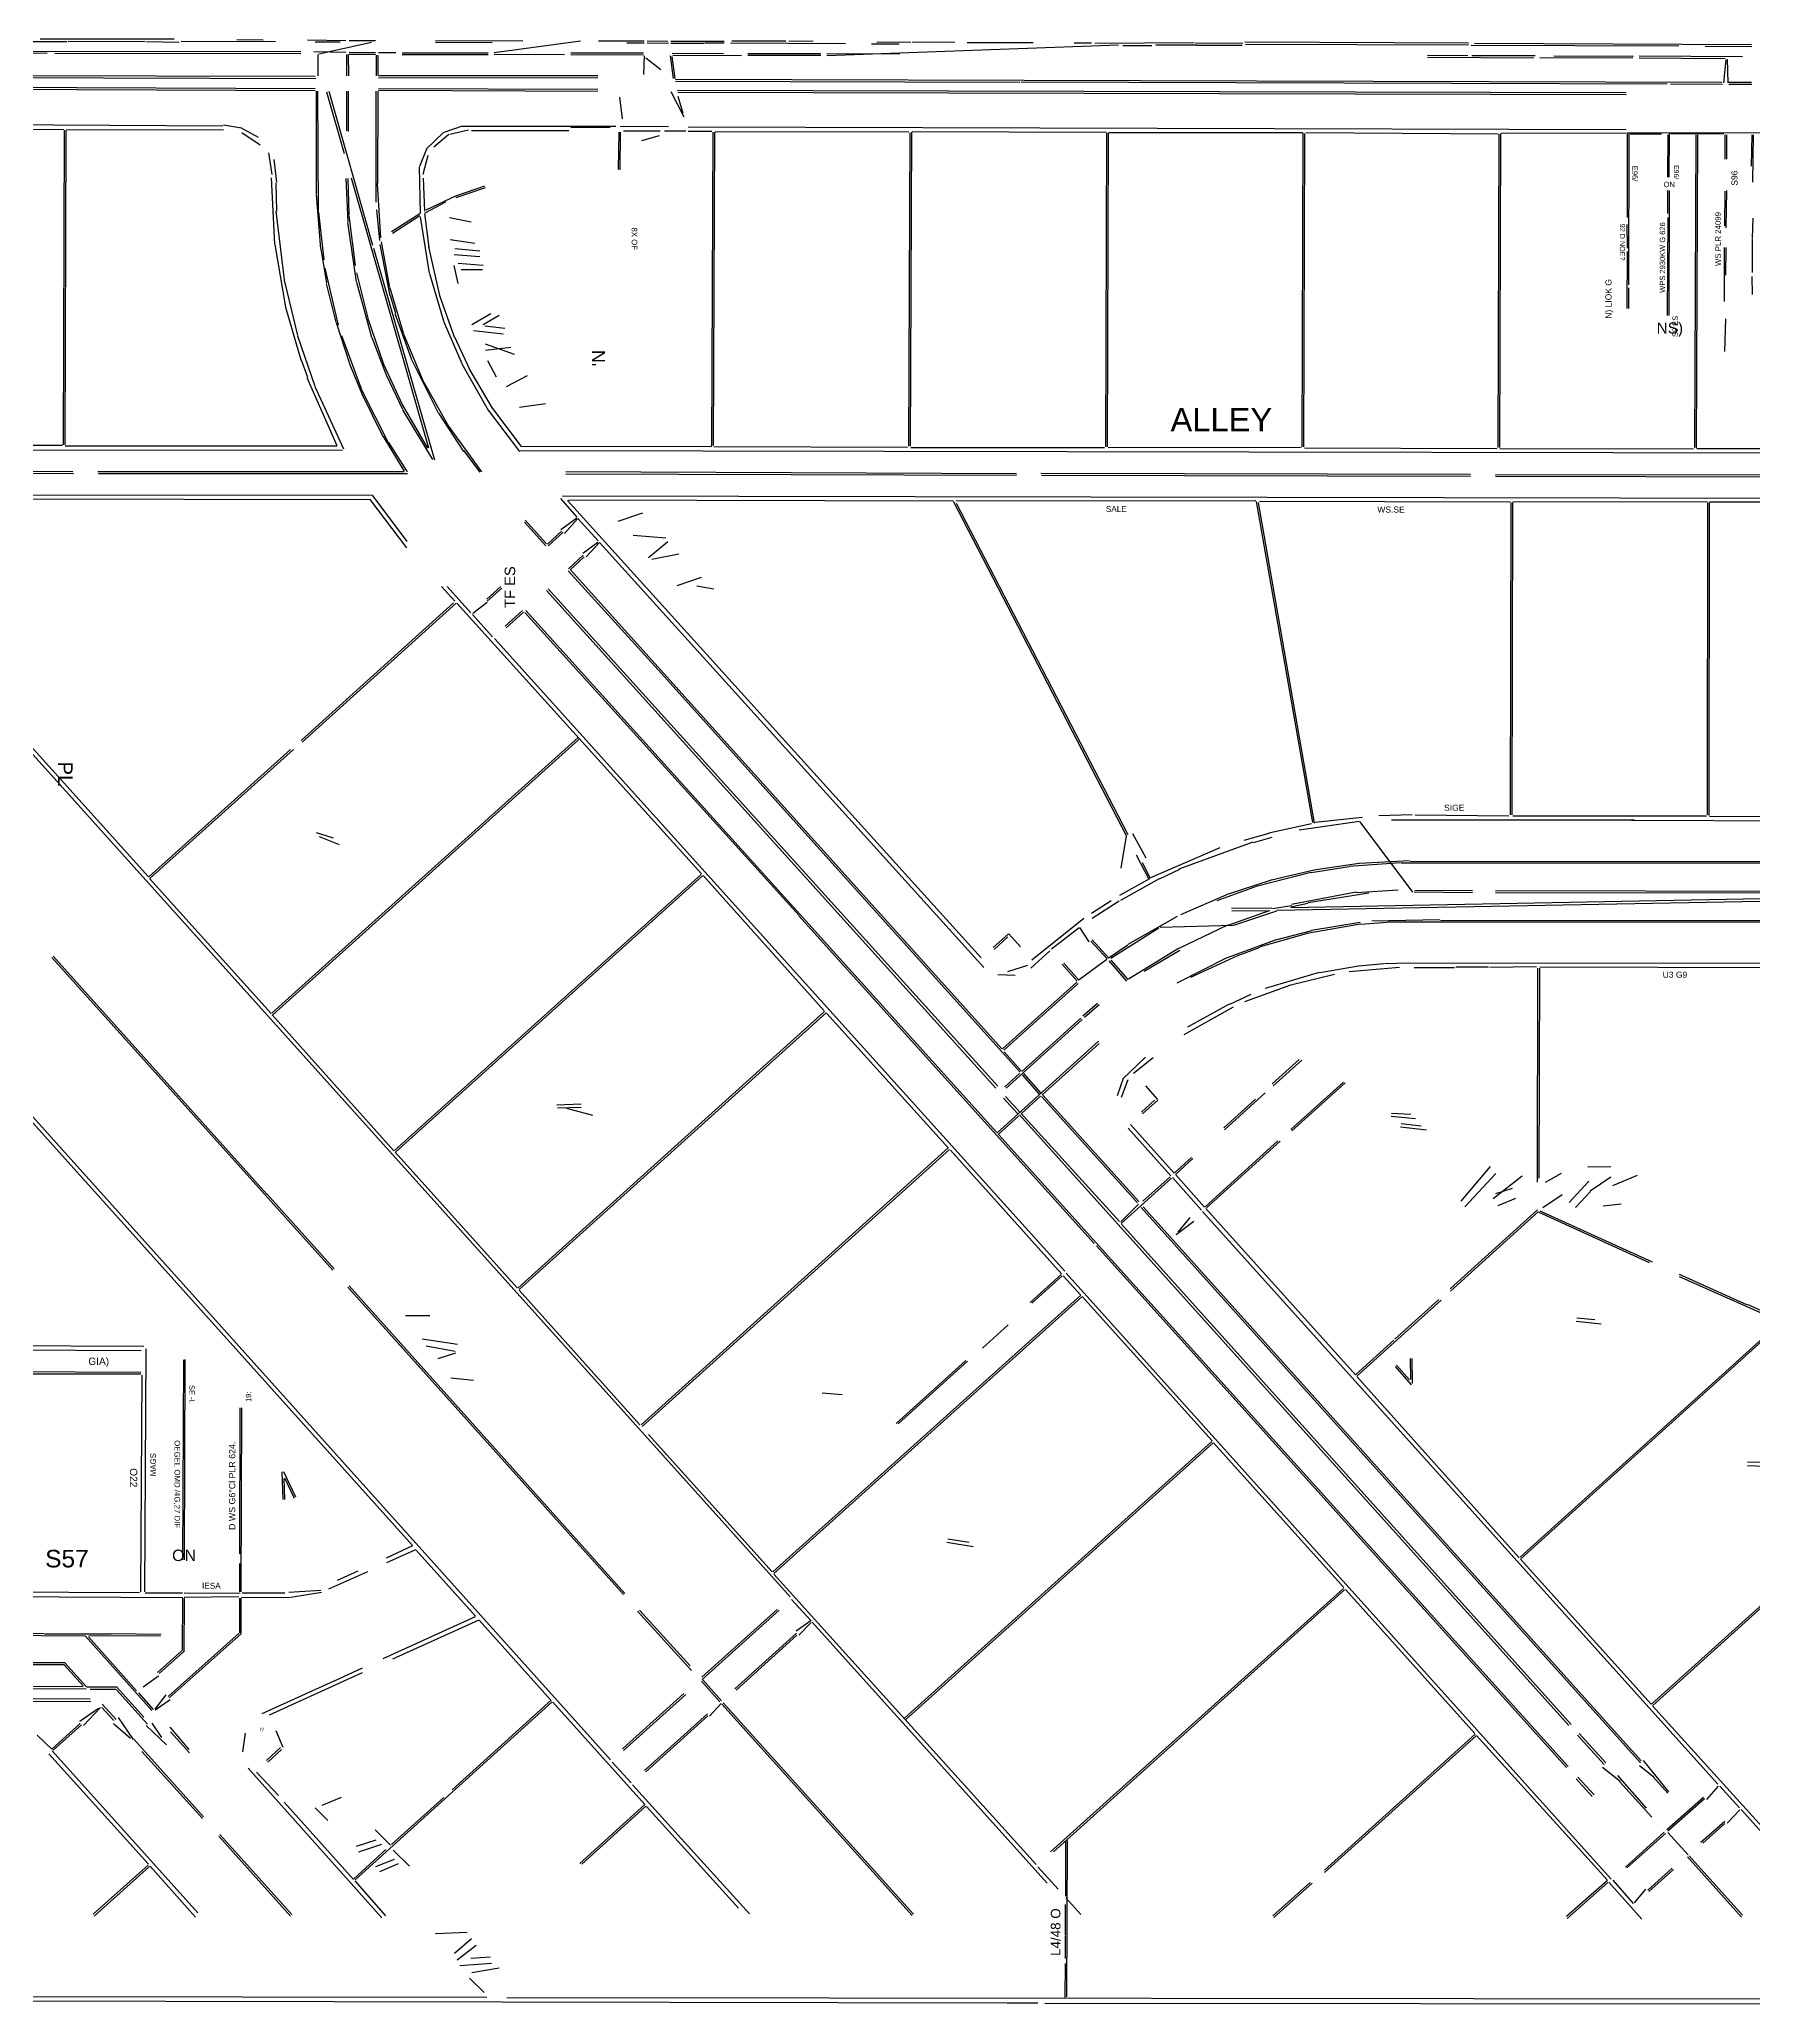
# Model space of a CAD drawing. Header units: feet. Extents: x 12 to 960, y 13 to 702.
# Drawn here: x 492.5 to 771.1, y 21 to 340.4 of the extents above; entities that cross this region are included whole.
import ezdxf
from ezdxf.enums import TextEntityAlignment as Align

# ---------------------------------------------------------------- set-up
doc = ezdxf.new("R2010")
doc.units = ezdxf.units.FT
doc.layers.add('EJE_VIA', color=7, linetype='CONTINUOUS')
doc.layers.add('TEXTO', color=7, linetype='CONTINUOUS')
doc.styles.add('CAD_TEXT', font='Arial')

msp = doc.modelspace()

# ---------------------------------------------------------------- linework, layer by layer
at = {"layer": 'EJE_VIA'}
for p, q in [((497.03, 339.97), (483.18, 339.95)), ((514.43, 340.39), (492.66, 340.39)), ((497.24, 340.06), (509.74, 340.03)), ((509.95, 340.01), (515.26, 339.94)), ((515.57, 340.08), (530.89, 340.04)), ((524.63, 340.36), (528.91, 340.32)), ((536.09, 340.29), (542.34, 340.21)), ((537.34, 339.99), (541.41, 339.95)), ((537.97, 338.05), (546.51, 339.92)), ((542.86, 340.21), (547.14, 340.21)), ((556.93, 340.18), (571.09, 340.12)), ((556.93, 339.9), (566.09, 339.86)), ((566.41, 338.27), (580.47, 340.14)), ((583.39, 340.14), (590.78, 340.13)), ((587.97, 339.8), (590.78, 339.8)), ((591.3, 340.16), (594.64, 340.06)), ((591.3, 339.8), (594.74, 339.77)), ((595.16, 340.09), (603.8, 340.07)), ((595.16, 339.78), (600.57, 339.78)), ((603.8, 339.77), (600.68, 339.76)), ((604.84, 339.79), (623.49, 339.69)), ((613.8, 340.07), (605.05, 340.07)), ((618.28, 340.07), (614.32, 340.04)), ((620.47, 337.78), (667.87, 339.47)), ((632.24, 339.59), (627.76, 339.58)), ((628.59, 339.99), (634.12, 339.92)), ((634.32, 339.98), (641.3, 339.9)), ((643.28, 339.88), (654.01, 339.85)), ((663.49, 339.77), (660.68, 339.74)), ((680.16, 339.81), (664.01, 339.71)), ((668.59, 339.39), (673.28, 339.39)), ((673.91, 339.49), (680.57, 339.48)), ((680.36, 339.83), (688.07, 339.77)), ((680.57, 339.46), (687.97, 339.44)), ((688.38, 339.95), (724.74, 339.81)), ((688.49, 339.61), (724.74, 339.51)), ((725.16, 339.46), (758.91, 339.33)), ((725.68, 339.78), (770.68, 339.53)), ((763.18, 339.25), (770.78, 339.24)), ((477.97, 338.23), (493.8, 338.13)), ((483.18, 338.48), (535.05, 338.39)), ((495.05, 338.11), (535.05, 338.1)), ((537.14, 338.38), (542.34, 338.32)), ((537.78, 337.9), (537.78, 334.46)), ((542.46, 337.9), (542.47, 334.46)), ((542.71, 337.9), (542.77, 334.46)), ((542.86, 338.29), (547.14, 338.26)), ((542.86, 337.99), (547.14, 337.96)), ((547.27, 337.79), (547.25, 334.46)), ((547.51, 337.79), (547.51, 334.56)), ((547.66, 338.26), (550.47, 338.26)), ((551.51, 338.21), (565.47, 338.19)), ((551.51, 337.93), (565.47, 337.9)), ((566.41, 337.98), (577.87, 337.91)), ((578.91, 338.2), (590.68, 338.18)), ((578.91, 337.93), (590.68, 337.87)), ((590.81, 337.69), (590.69, 334.66)), ((591.06, 337.36), (593.5, 335.48)), ((595.04, 337.69), (595.54, 334.04)), ((595.3, 337.59), (595.79, 334.04)), ((595.36, 338.15), (603.7, 338.09)), ((595.47, 337.83), (606.62, 337.76)), ((607.66, 338.07), (619.43, 338.07)), ((619.53, 337.77), (607.66, 337.77)), ((620.47, 338.09), (632.34, 338)), ((718.07, 337.8), (724.64, 337.73)), ((718.07, 337.49), (735.37, 337.4)), ((725.26, 337.75), (735.57, 337.75)), ((736.3, 337.41), (751.41, 337.38)), ((738.59, 337.71), (751.51, 337.67)), ((752.45, 337.69), (769.22, 337.59)), ((752.45, 337.35), (766.41, 337.25)), ((766.54, 337.06), (766.18, 333.31)), ((766.73, 337.17), (766.86, 333.31)), ((448.28, 334.57), (537.34, 334.38)), ((468.49, 334.24), (537.45, 334.04)), ((468.59, 332.66), (537.34, 332.39)), ((468.59, 332.36), (537.34, 332.07)), ((583.28, 334.43), (547.66, 334.43)), ((583.28, 334.1), (547.66, 334.08)), ((547.66, 332.41), (583.28, 332.26)), ((595.88, 333.61), (651.82, 333.4)), ((595.89, 333.89), (765.89, 333.42)), ((652.03, 333.45), (757.03, 333.14)), ((757.55, 333.15), (765.99, 333.1)), ((767.03, 333.4), (770.68, 333.4)), ((767.03, 333.11), (770.78, 333.11)), ((537.51, 331.96), (537.53, 315.29)), ((537.75, 331.96), (537.86, 312.38)), ((539.22, 331.86), (542.07, 321.84)), ((539.59, 331.95), (546.69, 306.95)), ((542.46, 331.96), (542.45, 325.5)), ((542.72, 331.96), (542.71, 325.4)), ((547.23, 331.96), (547.21, 313.94)), ((547.51, 331.96), (547.49, 316.96)), ((547.66, 332.1), (583.28, 331.95)), ((586.82, 331.01), (587.22, 327.47)), ((595.11, 331.88), (597.24, 327.79)), ((596.2, 332.1), (750.36, 331.72)), ((596.3, 331.8), (750.36, 331.43)), ((596.3, 331.13), (597.11, 328.41)), ((468.49, 326.6), (522.34, 326.35)), ((468.49, 325.87), (496.51, 325.72)), ((522.44, 326.48), (525.37, 325.98)), ((525.21, 326.03), (528.09, 324.5)), ((561.21, 326.29), (558.26, 325.24)), ((561.3, 326.29), (586.2, 326.25)), ((585.26, 326.03), (578.91, 326.03)), ((586.93, 326.26), (594.74, 326.2)), ((597.97, 326.16), (750.36, 325.73)), ((496.59, 325.61), (496.41, 274.46)), ((496.85, 325.61), (496.69, 274.46)), ((496.93, 325.74), (522.45, 325.69)), ((525.42, 325.23), (528.4, 323.24)), ((558.21, 325.26), (555.39, 322.56)), ((559.09, 324.91), (556.63, 322.88)), ((562.26, 325.62), (559.21, 324.92)), ((562.76, 325.59), (578.59, 325.59)), ((586.68, 325.29), (586.58, 319.25)), ((586.91, 325.29), (586.86, 319.15)), ((587.45, 325.52), (593.39, 325.52)), ((593.23, 324.7), (590.38, 323.87)), ((597.55, 325.46), (594.11, 325.44)), ((597.97, 325.45), (601.82, 325.45)), ((601.94, 325.29), (601.76, 274.25)), ((602.21, 325.29), (602.04, 274.36)), ((602.34, 325.43), (633.8, 325.37)), ((633.96, 325.19), (633.75, 274.25)), ((634.21, 325.29), (634.03, 274.25)), ((634.32, 325.39), (665.89, 325.28)), ((665.93, 325.19), (665.76, 274.15)), ((666.19, 325.19), (666.03, 274.15)), ((666.3, 325.26), (697.76, 325.25)), ((697.81, 325.19), (697.67, 274.15)), ((698.1, 325.09), (697.94, 274.15)), ((698.28, 325.25), (729.53, 325.04)), ((729.64, 324.98), (729.5, 274.04)), ((729.91, 325.09), (729.77, 274.04)), ((750.36, 325.14), (730.05, 325.08)), ((750.52, 325.09), (750.52, 311.44)), ((750.57, 325.23), (829.43, 325.18)), ((750.79, 325.09), (750.74, 300.5)), ((750.99, 325.05), (756.09, 325.05)), ((757.11, 324.88), (757.07, 318)), ((757.35, 325.09), (757.29, 318)), ((766.2, 325.01), (757.55, 325.01)), ((761.67, 324.88), (761.47, 274.04)), ((761.93, 324.88), (761.74, 273.94)), ((766.39, 324.88), (766.39, 320.92)), ((766.64, 324.88), (766.65, 320.92)), ((770.74, 324.88), (770.64, 319.77)), ((770.99, 324.88), (770.89, 317.17)), ((529.75, 321.96), (530.29, 318.41)), ((530.63, 320.83), (531.05, 317.16)), ((554.26, 319.67), (554.39, 312.06)), ((555.45, 322.53), (554.32, 319.73)), ((555.65, 321.48), (554.83, 318.42)), ((530.18, 317.89), (530.76, 307.07)), ((530.94, 317.07), (531.08, 312.48)), ((542.35, 317.79), (542.64, 310.71)), ((542.67, 317.79), (542.82, 311.85)), ((543.19, 317.87), (555.77, 274.01)), ((547.41, 316.95), (547.96, 308.1)), ((554.9, 317.8), (555.1, 312.48)), ((564.97, 316.26), (560.2, 314.63)), ((564.89, 316.52), (560.33, 314.97)), ((537.49, 315.19), (538.21, 306.33)), ((558.54, 313.94), (555.17, 312.15)), ((560.27, 314.96), (555.31, 312.6)), ((757.06, 315.82), (757.07, 312.06)), ((757.35, 315.81), (757.3, 295.5)), ((766.37, 315.71), (766.32, 310.08)), ((766.62, 315.82), (766.56, 309.77)), ((530.97, 312.45), (532.35, 300.88)), ((537.92, 312.28), (538.74, 304.57)), ((542.59, 310.61), (544.04, 301)), ((542.81, 311.74), (543.85, 303.61)), ((547.34, 312.7), (547.8, 307.67)), ((554.38, 312.03), (549.77, 309.09)), ((554.35, 311.71), (549.94, 308.85)), ((554.43, 311.53), (555.9, 302.36)), ((555.13, 312.07), (555.82, 306.56)), ((559.19, 311.43), (562.7, 310.71)), ((750.47, 310.29), (750.53, 306.44)), ((757.14, 311.44), (757.02, 295.5)), ((770.92, 311.34), (770.8, 308)), ((530.78, 307.06), (532.53, 296.87)), ((547.84, 307.06), (549.49, 298.7)), ((548.07, 307.5), (549.45, 300.05)), ((555.77, 306.65), (557.56, 298.76)), ((559.31, 307.84), (563.29, 307.24)), ((770.84, 307.9), (770.79, 302.48)), ((538.26, 306.31), (539.17, 300.79)), ((546.82, 306.47), (556.72, 272.07)), ((559.86, 303.63), (560.53, 300.7)), ((559.95, 305.4), (564.12, 305.11)), ((560.04, 306.39), (564.11, 306)), ((560.56, 303.99), (564.63, 303.71)), ((750.5, 305.92), (750.43, 296.65)), ((766.28, 306.54), (766.26, 297.79)), ((766.53, 306.54), (766.49, 302.06)), ((532.4, 300.83), (534.47, 292.23)), ((538.92, 303.17), (541.11, 293.92)), ((539.16, 300.72), (540.73, 294.42)), ((544.07, 302.42), (545.91, 295.06)), ((544.07, 300.93), (546.53, 291.97)), ((555.95, 302.33), (558.19, 294.64)), ((564.53, 302.94), (561.1, 302.9)), ((770.75, 301.86), (770.82, 298.94)), ((549.47, 300), (551.66, 292.67)), ((549.56, 298.77), (550.38, 295.89)), ((557.58, 298.74), (559.95, 292.03)), ((750.71, 299.98), (750.71, 296.65)), ((532.56, 296.86), (535.02, 288.3)), ((540.74, 294.38), (542.93, 287.68)), ((545.9, 295.02), (548.45, 287.61)), ((550.32, 295.83), (552.95, 288.52)), ((558.22, 294.6), (561.18, 287.68)), ((565.89, 295.79), (562.79, 294)), ((567.23, 295.52), (564.67, 293.99)), ((766.47, 294.98), (766.34, 289.67)), ((534.49, 292.19), (537.3, 284.03)), ((541.62, 292.28), (544.87, 283.49)), ((546.58, 291.95), (548.88, 285.87)), ((551.66, 292.62), (554.98, 284.68)), ((559.98, 292.02), (562.37, 286.88)), ((563.06, 293.06), (567.88, 292.5)), ((564.94, 293.81), (568.18, 293.44)), ((569.76, 289.19), (565.05, 290.85)), ((535.09, 288.29), (536.1, 285.47)), ((542.95, 287.64), (544.89, 282.92)), ((548.46, 287.57), (551.53, 280.93)), ((552.93, 288.45), (557.32, 279.66)), ((561.18, 287.63), (565.44, 280.13)), ((569.12, 290.28), (565.04, 289.8)), ((565.37, 288.21), (566.75, 285.52)), ((535.98, 285.44), (540.9, 274.37)), ((548.87, 285.85), (551.56, 280.27)), ((555.01, 284.65), (558.86, 277.77)), ((562.31, 286.9), (566.12, 280.46)), ((571.78, 285.7), (568.41, 283.89)), ((537.28, 283.96), (541.98, 273.81)), ((544.88, 282.86), (548.37, 275.86)), ((544.9, 283.45), (549.21, 274.87)), ((574.75, 281.15), (570.56, 280.57)), ((551.53, 280.91), (555.6, 273.95)), ((551.54, 280.2), (556.42, 272.11)), ((557.38, 279.63), (561.47, 273.39)), ((565.48, 280.12), (570.54, 273.4)), ((565.99, 280.61), (570.84, 274.19)), ((548.39, 275.82), (551.83, 270.23)), ((549.28, 274.85), (552.29, 270.09)), ((558.84, 277.71), (564.37, 270.08)), ((496.3, 274.4), (465.05, 274.36)), ((475.78, 273.7), (541.82, 273.6)), ((496.72, 274.34), (540.89, 274.31)), ((561.43, 273.54), (564.12, 270.06)), ((570.68, 273.56), (848.7, 273.04)), ((570.89, 274.25), (601.72, 274.19)), ((602.14, 274.21), (633.59, 274.12)), ((634.11, 274.07), (665.57, 274.03)), ((697.55, 274.06), (666.2, 273.98)), ((698.07, 274.01), (729.32, 273.91)), ((729.84, 273.91), (761.3, 273.83)), ((793.39, 273.83), (761.82, 273.83)), ((475.68, 269.93), (498.07, 269.84)), ((475.78, 270.21), (497.97, 270.17)), ((502.03, 270.15), (551.82, 270.13)), ((502.14, 269.85), (552.34, 269.8)), ((578.07, 270.13), (651.3, 269.84)), ((578.07, 269.79), (651.3, 269.55)), ((655.26, 269.87), (725.05, 269.73)), ((655.36, 269.57), (725.05, 269.42)), ((729.11, 269.66), (799.32, 269.56)), ((729.11, 269.37), (799.22, 269.24)), ((465.05, 265.74), (546.3, 265.61)), ((475.78, 266.39), (546.61, 266.29)), ((546.23, 265.58), (552.2, 257.74)), ((546.61, 266.28), (552.25, 258.79)), ((577.2, 265.77), (579.85, 262.71)), ((577.55, 266.21), (848.8, 265.71)), ((578.33, 265.45), (645.56, 191.11)), ((578.49, 265.55), (640.99, 265.38)), ((641.03, 265.31), (669.16, 210.89)), ((690.16, 265.39), (641.51, 265.35)), ((690.23, 265.27), (699.39, 213.1)), ((690.56, 265.1), (699.68, 213.01)), ((690.78, 265.35), (731.51, 265.24)), ((763.49, 265.23), (731.93, 265.18)), ((763.91, 265.23), (795.47, 265.18)), ((571.38, 261.93), (574.83, 258.08)), ((571.49, 262.27), (574.93, 258.39)), ((579.85, 262.58), (577.24, 260.67)), ((579.95, 262.48), (577.84, 260.1)), ((580.05, 262.49), (583.31, 258.87)), ((590.52, 263.38), (586.52, 262.02)), ((641.51, 265.03), (669.37, 211.15)), ((731.62, 265.09), (731.52, 214.36)), ((731.89, 265.09), (731.79, 214.36)), ((763.58, 265.09), (763.5, 214.36)), ((763.85, 265.09), (763.75, 214.25)), ((577.4, 260.45), (575.11, 258.37)), ((577.65, 260.29), (575.21, 258.06)), ((589.01, 259.81), (594.33, 259.38)), ((594.64, 258.74), (591.51, 256.14)), ((462.45, 256.42), (614.51, 87.25)), ((580.91, 256.53), (578.49, 254.35)), ((581.07, 256.26), (578.76, 254.19)), ((583.29, 258.61), (580.86, 256.85)), ((583.53, 258.59), (581.36, 256.27)), ((583.62, 258.56), (646, 189.56)), ((596.43, 256.72), (592.05, 255.84)), ((578.45, 254), (593.08, 237.9)), ((578.82, 254.15), (648.93, 176.34)), ((600.08, 252.91), (596.12, 251.57)), ((557.88, 251.45), (560.06, 249.06)), ((558.8, 251.45), (562.67, 247.17)), ((567.51, 251.47), (565.22, 249.4)), ((567.67, 251.21), (565.3, 249.1)), ((574.94, 250.81), (647.92, 169.94)), ((575.21, 251.09), (648.24, 170.24)), ((599.34, 251.55), (602.11, 251.09)), ((559.85, 248.83), (535.06, 226.42)), ((560.24, 248.75), (535.22, 226.17)), ((560.36, 248.73), (600.13, 204.76)), ((562.9, 246.89), (566.18, 243.29)), ((565.3, 248.85), (562.97, 247.06)), ((571.03, 247.55), (568.24, 245.03)), ((571.18, 247.29), (568.39, 244.77)), ((571.39, 247.26), (583.87, 233.48)), ((571.58, 247.54), (648.06, 162.78)), ((566.51, 242.99), (659.13, 140.2)), ((593.15, 237.87), (651.89, 172.55)), ((482.78, 234.78), (510.29, 204.27)), ((583.9, 233.41), (615.97, 197.99)), ((435.58, 227.5), (585.31, 60.76)), ((580.1, 226.92), (530.32, 182.11)), ((533.36, 225), (510.32, 204.3)), ((533.81, 224.99), (510.54, 204.07)), ((580.2, 226.6), (530.47, 181.85)), ((715.57, 214.35), (710.16, 214.17)), ((716.09, 214.35), (731.3, 214.21)), ((731.93, 214.19), (763.39, 214.17)), ((763.91, 214.12), (788.59, 214.03)), ((537.5, 211.48), (540.26, 210.62)), ((537.98, 210.83), (541.23, 209.53)), ((669.12, 210.95), (668.22, 205.7)), ((670.13, 211.32), (672.31, 207.36)), ((692.27, 211.32), (688.23, 210.16)), ((699.22, 212.89), (692.29, 211.36)), ((707.04, 213.27), (697.24, 211.84)), ((707.45, 213.94), (699.81, 213.09)), ((715.68, 201.77), (707.12, 213.23)), ((712.24, 213.53), (751.72, 213.52)), ((751.2, 213.47), (788.59, 213.36)), ((670.76, 207.83), (672.78, 203.9)), ((684.35, 208.99), (673.09, 204.13)), ((689.68, 209.94), (677.67, 205.54)), ((692.8, 210.68), (689.75, 209.83)), ((600.08, 204.65), (550.23, 159.8)), ((600.3, 204.42), (550.44, 159.58)), ((600.38, 204.48), (620.06, 182.5)), ((671.73, 206.6), (673.02, 204.07)), ((677.78, 205.47), (674.5, 203.89)), ((699.11, 204.98), (690.43, 202.75)), ((699.66, 205.39), (692.71, 203.73)), ((705.35, 205.91), (699.19, 204.94)), ((706.94, 206.43), (699.61, 205.35)), ((713.7, 206.55), (705.36, 205.95)), ((715.16, 206.88), (707.03, 206.44)), ((863.28, 206.5), (713.8, 206.5)), ((715.26, 206.82), (788.49, 206.77)), ((455.87, 203.93), (553.16, 95.6)), ((510.45, 204.02), (530.19, 182.08)), ((672.9, 203.95), (668.03, 201.23)), ((674.48, 203.94), (668.19, 200.46)), ((685.33, 201.31), (677.96, 198.12)), ((690.38, 202.74), (683.84, 200.36)), ((692.69, 203.74), (685.36, 201.35)), ((812.34, 201.48), (695.88, 199.24)), ((706.47, 201.77), (695.97, 199.79)), ((708.55, 201.61), (698.67, 200.08)), ((713.28, 202.13), (706.51, 201.7)), ((715.89, 201.83), (725.37, 201.76)), ((715.99, 202.14), (725.36, 202.08)), ((729.11, 202.06), (799.43, 201.93)), ((729.11, 201.75), (799.43, 201.63)), ((666.7, 200.37), (663.46, 198.3)), ((668, 200.31), (663.61, 197.51)), ((692.37, 198.73), (685.63, 196.36)), ((692.76, 199.2), (686.2, 199.11)), ((692.45, 198.74), (686.3, 198.68)), ((693.53, 198.72), (686.54, 196.36)), ((695.98, 199.59), (692.86, 199.07)), ((788.49, 200.61), (693.59, 198.8)), ((698.65, 199.97), (695.89, 199.33)), ((615.94, 197.94), (663.93, 144.7)), ((650.01, 195.02), (647.53, 192.81)), ((650.07, 195.01), (651.94, 192.92)), ((662.21, 197.52), (653.78, 190.76)), ((661.45, 195.97), (656.99, 192.5)), ((661.52, 196.03), (663.07, 193.7)), ((674.4, 195.92), (666.63, 191)), ((677.42, 197.85), (669.39, 193.27)), ((686.49, 196.39), (674.63, 196.04)), ((685.59, 196.4), (677.67, 192.65)), ((698.71, 195.13), (690.86, 192.88)), ((699.22, 195.51), (693.37, 193.98)), ((707.21, 196.59), (698.77, 195.15)), ((707.13, 196.88), (699.23, 195.56)), ((711.52, 196.88), (707.24, 196.52)), ((720.05, 197.31), (709.01, 197.08)), ((774.64, 196.93), (711.61, 196.91)), ((720.16, 197.22), (855.78, 197.12)), ((649.9, 194.51), (647.66, 192.49)), ((656.71, 192.28), (653.6, 189.46)), ((663.38, 193.84), (666.01, 190.95)), ((663.6, 194.05), (666.28, 191.09)), ((669.41, 193.18), (666.35, 191.11)), ((677.63, 192.63), (669.49, 187.66)), ((677.84, 192.32), (672.05, 188.91)), ((693.32, 194.01), (685.54, 191.11)), ((690.84, 192.81), (687.37, 191.49)), ((494.57, 191.16), (540.22, 140.35)), ((494.78, 191.39), (529.42, 152.79)), ((653.08, 189.87), (649.83, 188.87)), ((658.71, 190.11), (661.16, 187.34)), ((658.99, 190.26), (661.42, 187.49)), ((665.97, 190.85), (661.5, 187.54)), ((666.31, 190.63), (669.19, 187.34)), ((666.63, 190.72), (669.36, 187.62)), ((685.48, 191.1), (677.37, 187.02)), ((687.31, 191.52), (679.58, 187.91)), ((700.47, 188.73), (691.69, 186.11)), ((706.86, 189.79), (700.55, 188.68)), ((713.5, 189.57), (705.35, 188.84)), ((711, 190.16), (706.92, 189.78)), ((715.05, 190.25), (711.09, 190.17)), ((715.05, 190.3), (774.64, 190.26)), ((722.45, 189.52), (715.89, 189.51)), ((722.66, 189.65), (727.97, 189.65)), ((735.78, 189.68), (728.17, 189.54)), ((735.95, 189.46), (735.86, 154.67)), ((736.25, 189.46), (736.15, 155.29)), ((736.3, 189.65), (774.64, 189.56)), ((648.27, 188.41), (651.1, 188.29)), ((661.1, 187.18), (649.04, 176.31)), ((661.3, 186.96), (649.25, 176.09)), ((695.83, 186.69), (688.34, 183.95)), ((702.97, 188.42), (695.87, 186.7)), ((620.12, 182.41), (570.3, 137.45)), ((620.35, 182.17), (570.52, 137.22)), ((620.42, 182.14), (640.24, 160.19)), ((664.46, 183.7), (662.06, 181.63)), ((664.72, 183.46), (662.33, 181.44)), ((686.49, 183.12), (678.48, 178.63)), ((685.85, 183.6), (679.08, 179.83)), ((689.39, 185.15), (685.91, 183.56)), ((530.38, 181.86), (550.15, 159.75)), ((661.95, 181.1), (649.59, 169.92)), ((661.74, 181.32), (652.17, 172.66)), ((664.63, 177.58), (648.12, 162.65)), ((649.27, 175.86), (652.07, 172.73)), ((664.73, 177.19), (655.44, 168.86)), ((672.27, 174.96), (668.57, 171.48)), ((673.49, 174.89), (670.32, 172.3)), ((697.22, 174.58), (692.83, 170.63)), ((697.63, 174.5), (692.97, 170.3)), ((651.78, 172.32), (649.39, 170.13)), ((652.2, 172.13), (654.98, 168.98)), ((652.41, 172.33), (655.2, 169.18)), ((668.65, 171.5), (667.64, 168.7)), ((669.41, 171.28), (668.29, 168.41)), ((672.24, 170.31), (674.22, 168.12)), ((704.4, 170.94), (695.85, 163.24)), ((704.67, 170.79), (696.01, 162.99)), ((580.58, 167.36), (576.61, 167.2)), ((580.57, 166.81), (576.71, 166.69)), ((578.21, 166.67), (582.4, 165.55)), ((649.21, 168.32), (651.48, 165.8)), ((649.51, 168.6), (651.83, 166.02)), ((655.22, 168.66), (652.11, 165.84)), ((655.35, 168.61), (670.94, 151.29)), ((655.55, 168.81), (671.16, 151.5)), ((673.73, 167.98), (671.58, 166.05)), ((674.23, 168), (671.76, 165.78)), ((690.13, 168.13), (684.99, 163.48)), ((691.71, 169.17), (685.1, 163.17)), ((651.67, 165.44), (648.34, 162.42)), ((651.79, 165.58), (741.01, 66.36)), ((652.05, 165.82), (668.02, 148.25)), ((669.42, 163.42), (676.39, 155.7)), ((669.83, 164.02), (676.93, 156.12)), ((712.15, 165.38), (716.11, 164.99)), ((712.23, 165.9), (715.38, 165.71)), ((713.7, 163.66), (717.88, 163.14)), ((713.79, 164.18), (717.04, 163.84)), ((640.22, 160.25), (590.31, 115.25)), ((640.39, 159.95), (590.47, 114.97)), ((640.56, 159.87), (658.59, 139.78)), ((648.44, 162.33), (740.91, 59.68)), ((693.77, 161.36), (681.96, 150.68)), ((694.14, 161.32), (682.17, 150.47)), ((550.35, 159.54), (570.15, 137.47)), ((679.7, 158.66), (676.98, 156.18)), ((679.97, 158.51), (677.17, 155.98)), ((728.26, 157.2), (723.46, 151.59)), ((747.86, 157.13), (744.11, 157.11)), ((676.48, 155.33), (668.31, 147.97)), ((676.28, 155.53), (671.83, 151.55)), ((676.62, 155.42), (681.34, 150.13)), ((677.13, 155.9), (681.84, 150.61)), ((729.17, 156.06), (724.16, 150.67)), ((733.47, 155.65), (728.71, 151.94)), ((731.82, 153.63), (729.1, 152.74)), ((739.77, 156.06), (737.21, 154.61)), ((744.26, 154.84), (741.06, 151.37)), ((747.88, 155.48), (744.49, 153.22)), ((752.12, 155.75), (748.11, 154.07)), ((529.5, 152.77), (540.43, 140.57)), ((671.12, 151.1), (668.25, 148.24)), ((671.56, 150.56), (752.65, 60.3)), ((671.88, 150.66), (752.76, 60.61)), ((682.05, 150.4), (706.36, 123.37)), ((735.92, 150.16), (721.77, 137.32)), ((732.37, 152), (729.5, 150.79)), ((739.94, 152.6), (736.82, 150.51)), ((744.57, 153.17), (742.12, 150.52)), ((749.53, 151.06), (746.61, 150.78)), ((668.33, 147.84), (741.4, 66.53)), ((680.13, 148.28), (677.24, 146.13)), ((679.47, 148.92), (677.49, 146.51)), ((681.54, 149.92), (765.22, 56.83)), ((736.1, 149.88), (721.83, 136.97)), ((736.13, 149.76), (754.08, 141.59)), ((736.32, 150.02), (754.56, 141.7)), ((664.31, 144.34), (740.63, 59.52)), ((542.66, 137.58), (587.44, 87.67)), ((542.87, 137.81), (587.69, 87.84)), ((658.54, 139.63), (653.54, 135.13)), ((658.73, 139.42), (653.81, 134.98)), ((658.89, 139.45), (661.7, 136.33)), ((659.35, 139.89), (747.93, 41.4)), ((758.94, 139.71), (769.89, 134.77)), ((758.95, 139.35), (775.32, 132.07)), ((570.52, 137.11), (590.11, 115.24)), ((661.75, 136.31), (611.71, 91.34)), ((661.92, 136.02), (611.87, 91.07)), ((661.98, 136.08), (683.08, 112.6)), ((720.27, 135.5), (706.65, 123.17)), ((719.93, 135.62), (712.78, 129.13)), ((769.98, 134.82), (781.23, 129.73)), ((552.03, 133), (555.99, 132.98)), ((649.94, 131.46), (645.78, 127.7)), ((775.41, 131.93), (733.1, 93.7)), ((775.77, 131.85), (733.25, 93.45)), ((742.24, 132.05), (746.31, 131.63)), ((742.34, 132.61), (745.28, 132.33)), ((366.09, 128.57), (509.53, 128)), ((554.72, 129.2), (560.49, 128.33)), ((555.41, 128.05), (560.08, 127.19)), ((712.62, 128.98), (706.36, 123.37)), ((487.76, 127.41), (509.11, 127.3)), ((509.82, 127.59), (509.61, 88.11)), ((515.94, 125.81), (515.8, 93.31)), ((516.18, 125.82), (516.07, 93.31)), ((560.15, 126.87), (557.27, 125.94)), ((643.08, 125.69), (631.74, 115.47)), ((643.34, 125.56), (632.07, 115.37)), ((712.82, 124.72), (715.44, 121.7)), ((713.02, 124.93), (715.13, 122.55)), ((715.27, 126.02), (715.28, 122.59)), ((715.55, 126.02), (715.56, 121.96)), ((487.76, 123.87), (509.01, 123.79)), ((487.76, 123.53), (509.01, 123.49)), ((509.18, 123.32), (508.99, 88.11)), ((559.42, 122.87), (563.09, 122.47)), ((706.61, 123.09), (732.96, 93.61)), ((619.73, 120.41), (622.97, 120.13)), ((525.12, 118), (525.05, 94.25)), ((525.41, 118), (525.26, 88.11)), ((807.63, 117.41), (754.68, 69.62)), ((591.53, 113.65), (611.61, 91.32)), ((683.03, 112.53), (633.12, 67.55)), ((683.25, 112.3), (633.27, 67.27)), ((683.28, 112.28), (704.47, 88.78)), ((770.05, 109.19), (773.18, 109.16)), ((770.06, 108.64), (774.13, 108.43)), ((531.94, 107.59), (532.11, 103.11)), ((532.23, 107.64), (534.17, 103.55)), ((532.25, 106.44), (532.38, 103.1)), ((532.37, 106.61), (533.94, 103.33)), ((639.97, 96.17), (644.25, 95.46)), ((640.15, 96.7), (643.61, 96.14)), ((525.07, 92.69), (525.06, 88.11)), ((553.15, 95.55), (548.88, 93.56)), ((553.63, 94.89), (548.96, 92.81)), ((553.77, 94.86), (563.39, 84.16)), ((733.19, 93.42), (754.41, 69.85)), ((781.01, 93.8), (754.48, 69.83)), ((545.84, 91.34), (539.5, 88.5)), ((544.27, 91.44), (540.92, 89.92)), ((611.89, 90.98), (654.47, 43.76)), ((445.57, 88.27), (508.8, 87.96)), ((478.18, 87.4), (515.88, 87.16)), ((509.74, 87.92), (515.78, 87.91)), ((515.8, 87.06), (515.77, 78.63)), ((516.05, 87.06), (516.03, 78.31)), ((516.09, 87.92), (525.16, 87.89)), ((524.95, 87.25), (516.09, 87.17)), ((525.06, 87.06), (525.06, 81.44)), ((525.3, 87.06), (525.3, 81.34)), ((525.36, 87.22), (533.28, 87.19)), ((525.47, 87.92), (532.45, 87.91)), ((538.28, 88.28), (533.06, 88)), ((538.39, 87.98), (533.39, 87.15)), ((614.72, 86.85), (617.87, 83.43)), ((704.4, 88.65), (656.83, 45.82)), ((704.61, 88.43), (657.31, 45.84)), ((704.77, 88.45), (725.77, 65.07)), ((563.34, 84.05), (548.35, 77.22)), ((563.96, 83.51), (549.9, 77.17)), ((563.98, 83.49), (575.65, 70.49)), ((589.74, 84.97), (598.52, 75.33)), ((590.06, 85.1), (598.3, 76.04)), ((612.4, 85.24), (600.18, 74.23)), ((612.72, 85.12), (600.23, 73.86)), ((617.95, 83.45), (615.49, 81.68)), ((617.95, 83.13), (615.95, 81.06)), ((618.11, 83.15), (656.3, 40.72)), ((478.07, 81.45), (493.28, 81.29)), ((478.18, 81.11), (499.95, 80.92)), ((493.39, 81.27), (504.22, 81.25)), ((499.98, 80.96), (510.83, 68.79)), ((500.55, 80.78), (508.35, 72.02)), ((500.57, 80.97), (512.24, 80.92)), ((504.22, 81.34), (512.34, 81.23)), ((525, 81.39), (513.45, 71.06)), ((525.32, 81.28), (513.64, 70.87)), ((615.53, 81.38), (605.55, 72.3)), ((615.63, 81.06), (605.75, 72.09)), ((515.73, 78.58), (511.74, 74.97)), ((515.95, 78.35), (511.99, 74.81)), ((478.07, 76.6), (496.72, 76.59)), ((478.18, 76.29), (496.61, 76.29)), ((496.6, 76.22), (499.66, 72.83)), ((496.71, 76.55), (500.22, 72.65)), ((511.89, 74.36), (509.4, 72.62)), ((540.39, 73.58), (528.67, 68.26)), ((544.99, 74.92), (529.88, 68.02)), ((545, 75.69), (540.43, 73.59)), ((600.11, 73.58), (603.11, 70.23)), ((600.33, 73.81), (603.38, 70.38)), ((478.18, 72.77), (499.64, 72.68)), ((478.18, 72.46), (500.16, 72.3)), ((478.18, 70.73), (500.78, 70.72)), ((478.18, 70.33), (500.89, 70.25)), ((500.26, 72.67), (505.16, 72.63)), ((500.78, 72.28), (505.05, 72.25)), ((505.06, 72.18), (510.1, 66.6)), ((505.14, 72.58), (509.54, 67.7)), ((508.65, 71.7), (511.05, 68.99)), ((513.09, 71.35), (511.32, 69.03)), ((513.8, 70.56), (511.38, 68.87)), ((575.7, 70.49), (559.63, 55.92)), ((597.24, 71.54), (587.28, 62.55)), ((597.57, 71.43), (587.43, 62.28)), ((502.14, 69.15), (499.14, 66.99)), ((502.5, 69.31), (499.7, 66.37)), ((502.68, 69.29), (504.62, 67.17)), ((502.74, 69.85), (505.04, 67.36)), ((505.36, 67.65), (507.8, 64.11)), ((575.86, 70.2), (543.86, 41.27)), ((575.96, 70.18), (590.9, 53.55)), ((601.07, 68.24), (590.87, 59.06)), ((601.16, 67.93), (591.09, 58.83)), ((603.34, 69.93), (601.41, 67.88)), ((603.44, 69.83), (634.33, 35.5)), ((603.65, 70.03), (634.54, 35.73)), ((754.63, 69.55), (774.55, 47.59)), ((492.18, 64.81), (494.57, 62.52)), ((499.19, 66.69), (494.58, 62.54)), ((499.4, 66.46), (494.77, 62.34)), ((504.58, 66.71), (507.37, 64.28)), ((507.92, 64.12), (519.19, 51.53)), ((509.89, 66.39), (513.21, 63.24)), ((510.84, 66.76), (512.4, 64.39)), ((513.75, 66.1), (516.82, 62.48)), ((513.86, 65.36), (516.92, 61.94)), ((526, 65.11), (525.57, 62.06)), ((530.95, 65.55), (532.09, 62.83)), ((725.81, 64.97), (701.34, 42.85)), ((725.96, 64.68), (701.34, 42.45)), ((726.03, 64.72), (747.26, 41.26)), ((742.43, 64.77), (746.75, 60.02)), ((742.73, 65.05), (747.04, 60.29)), ((494.11, 61.76), (510.25, 43.84)), ((494.6, 62.23), (518.29, 35.94)), ((509.21, 62.15), (519.03, 51.25)), ((531.74, 62.78), (529.47, 60.67)), ((531.86, 62.44), (529.64, 60.4)), ((526.47, 59.41), (548.21, 35.11)), ((527.84, 58.8), (531.38, 54.97)), ((585.61, 60.42), (588.67, 57.03)), ((742.24, 57.7), (744.83, 54.85)), ((742.5, 57.96), (745.14, 55.08)), ((746.52, 59.6), (749.37, 57.31)), ((748.96, 58.26), (753.59, 52.91)), ((752.52, 59.87), (754.85, 58.04)), ((753.11, 60.67), (757.22, 55.61)), ((754.81, 57.97), (757.12, 55.37)), ((541.58, 54.64), (538.42, 53.34)), ((558.25, 54.69), (549.77, 47.04)), ((588.92, 56.75), (607.9, 35.76)), ((749.28, 57.24), (754.53, 51.45)), ((762.89, 54.66), (756.97, 49.41)), ((763.08, 54.46), (757.12, 49.17)), ((765.29, 56.51), (763.37, 54.35)), ((765.54, 56.52), (768.75, 52.97)), ((532.32, 53.93), (543.6, 41.33)), ((537.35, 53), (539.42, 50.91)), ((590.9, 53.52), (580.35, 43.94)), ((591.06, 53.24), (580.69, 43.83)), ((591.2, 53.22), (606.12, 36.68)), ((768.83, 52.66), (766.75, 50.47)), ((769.01, 52.7), (785.2, 34.7)), ((521.7, 48.39), (533.37, 35.38)), ((521.86, 48.67), (533.55, 35.67)), ((547.08, 49.41), (549.61, 46.94)), ((756.54, 49.02), (750.21, 43.37)), ((756.74, 48.81), (750.46, 43.21)), ((757.14, 48.95), (760.43, 45.35)), ((766.35, 50.77), (762.5, 47.34)), ((766.39, 50.42), (762.81, 47.22)), ((548.84, 46.2), (543.61, 41.43)), ((547.23, 47.72), (544.04, 46.68)), ((548.12, 47.03), (544.37, 45.77)), ((550.02, 46.09), (552.67, 43.53)), ((659.26, 47.48), (659.26, 38.63)), ((659.5, 47.69), (659.44, 22.27)), ((760.3, 45.03), (769.07, 35.24)), ((760.59, 45.2), (769.24, 35.53)), ((510.21, 43.68), (501.31, 35.69)), ((510.45, 43.44), (501.44, 35.38)), ((510.55, 43.52), (517.9, 35.22)), ((550.21, 44.58), (547.14, 43.41)), ((550.85, 43.88), (547.79, 42.61)), ((654.74, 43.41), (658.09, 39.79)), ((757.81, 43.16), (753.85, 39.62)), ((758.02, 42.96), (754.05, 39.41)), ((543.82, 41.13), (548.77, 35.46)), ((659.29, 38.38), (661.75, 35.65)), ((698.99, 40.83), (692.92, 35.44)), ((699.33, 40.72), (693.1, 35.17)), ((747.29, 41.18), (740.66, 35.3)), ((747.38, 40.87), (740.78, 35)), ((747.55, 40.93), (752.87, 34.88)), ((748.17, 41.22), (751.48, 37.44)), ((753.51, 39.77), (751.63, 37.57)), ((659.19, 37.27), (659.18, 32.27)), ((562.04, 32.71), (556.92, 32.53)), ((659.18, 32.17), (659.19, 28.52)), ((562.74, 31.67), (560, 29.31)), ((563.52, 30.64), (560.43, 28.23)), ((566, 27.71), (560.88, 27.33)), ((565.79, 28.71), (562.64, 28.49)), ((567.26, 26.94), (562.78, 26.19)), ((659.19, 27.69), (659.17, 22.17)), ((562.44, 25.29), (564.79, 22.95)), ((432.97, 21.69), (649.64, 21.31)), ((459.53, 22.36), (565.26, 22.21)), ((568.49, 22.16), (859.11, 21.83)), ((649.74, 21.32), (654.74, 21.3)), ((655.89, 21.26), (929.32, 20.99))]:
    msp.add_line(p, q, dxfattribs=at)

# ---------------------------------------------------------------- texts
at = {"layer": 'TEXTO', "style": 'CAD_TEXT'}
for s, height, rotation, p in [('E96/', 0.874, 270, (751.77, 318.57)), ('E96/', 0.798, 270, (758.51, 318.8)), ('S96', 0.988, 90, (767.94, 317.83)), ('92 D NOE?', 0.836, 270, (749.74, 307.43)), ('WPS 2930KW G 626', 0.8739, 90, (756.24, 304.93)), ('WS PLR 24099', 0.9119, 90, (765.27, 307.93)), ('8X OF', 0.912, 270, (589.22, 307.97)), ('N) LIOK G', 0.988, 90, (747.47, 298.2)), ('S9 ES', 0.874, 90, (758.31, 293.73)), ("'N", 2.09, 90, (583.39, 288.57)), ('TF ES', 1.71, 90, (568.99, 251.37)), ('PL', 2.356, 270, (496.76, 221.01)), ('SE -L', 0.874, 270, (517.33, 120.18)), ('19:', 0.874, 90, (526.52, 119.78)), ('OEGEL OMD /4G,27 DIF', 0.9119, 270, (514.96, 105.58)), ('D WS G6°Cl PLR 624.', 1.0259, 90, (523.86, 105.32)), ('MAGS', 0.912, 90, (511.03, 108.75)), ('O22', 1.178, 270, (507.86, 106.62)), ('2:', 0.608, 270, (528.69, 65.72)), ('L4/48 O', 1.558, 90, (657.65, 32.79))]:
    msp.add_text(s, height=height, rotation=rotation, dxfattribs=at).set_placement(p, align=Align.MIDDLE_CENTER)
for s, height, p in [('ON', 0.874, (757.34, 316.8)), ('NS)', 1.786, (757.44, 293.47)), ('ALLEY', 3.8, (684.58, 278.57)), ('SALE', 0.95, (667.51, 264.07)), ('WS.SE', 0.988, (712.14, 263.97)), ('SIGE', 0.988, (722.41, 215.51)), ('U3 G9', 0.988, (758.27, 188.38)), ('GIA)', 1.178, (502.19, 125.55)), ('S57', 2.85, (497.03, 93.48)), ('ON', 1.862, (516.06, 94.02)), ('IESA', 0.95, (520.49, 89.08))]:
    msp.add_text(s, height=height, dxfattribs=at).set_placement(p, align=Align.MIDDLE_CENTER)

doc.saveas('drawing.dxf')
